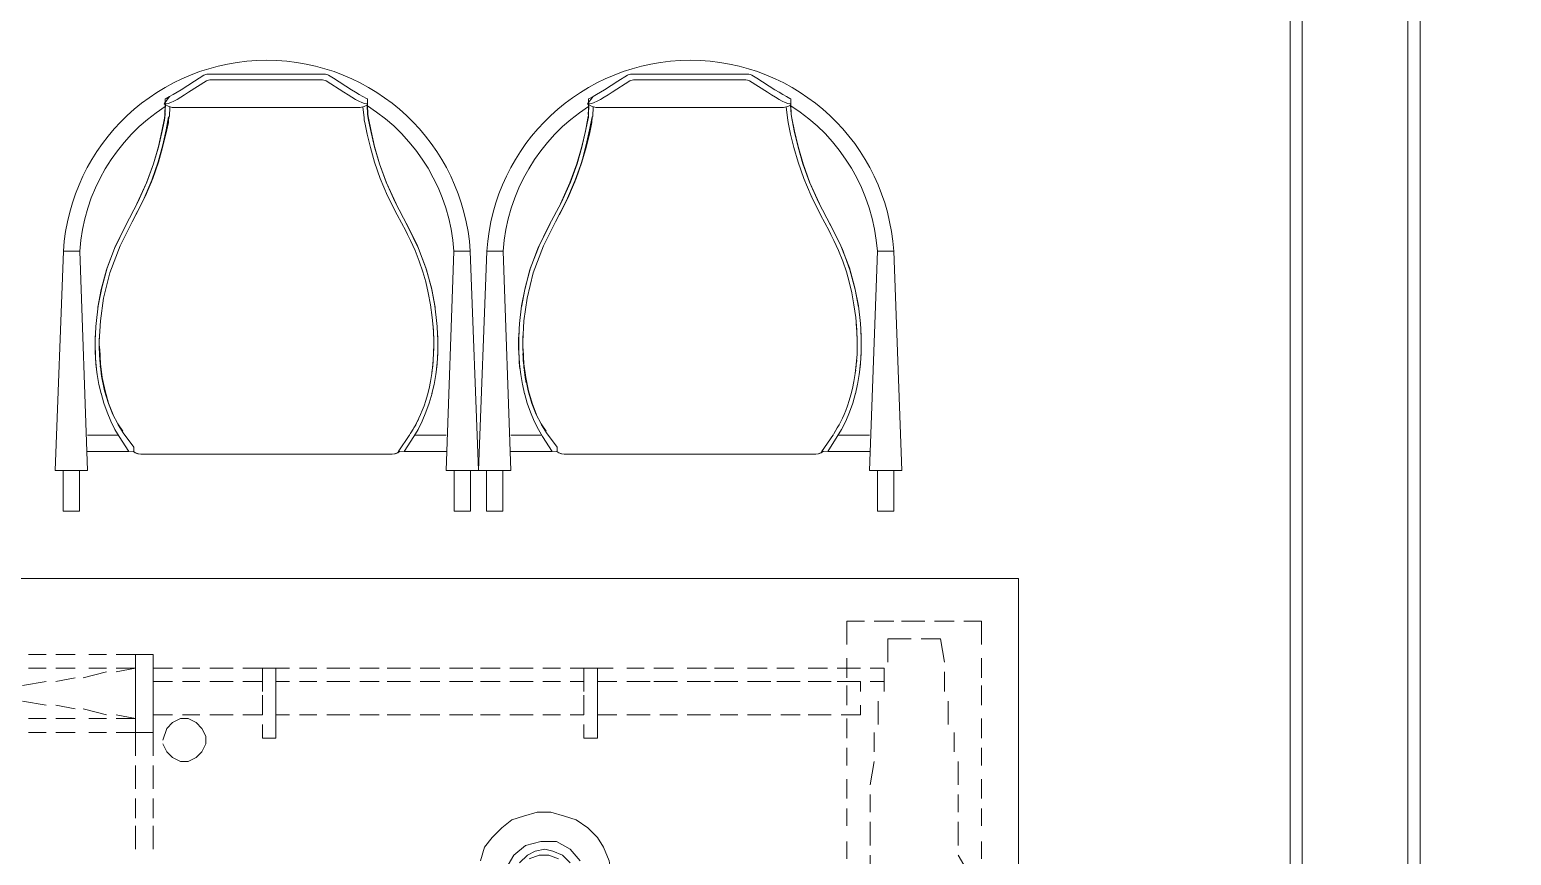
# Model space of a CAD drawing. Header units: metres. Extents: x 349703 to 349913, y 9282546 to 9282694.
# Drawn here: x 349759.487 to 349761.312, y 9282613.572 to 9282614.589 of the extents above; entities that cross this region are included whole.
import ezdxf

# ---------------------------------------------------------------- set-up
doc = ezdxf.new("R2010")
doc.units = ezdxf.units.M
doc.header["$LTSCALE"] = 0.25
doc.layers.add('ARQ-FONDO', color=253, linetype='CONTINUOUS', lineweight=9)

# ---------------------------------------------------------------- blocks, each defined once
blk = doc.blocks.new('4H56H6')
at = {"layer": 'ARQ-FONDO', "lineweight": 0}
for points in [[(-115.2012, 105.5872), (-116.7036, 105.5872)], [(-116.7036, 105.5872), (-116.7036, 104.884)], [(-116.6579, 105.5056), (-116.6579, 105.5344)], [(-116.6579, 105.5344), (-116.6364, 105.5344)], [(-116.6244, 105.5344), (-116.6003, 105.5344)], [(-116.5883, 105.5344), (-116.5595, 105.5344)], [(-116.55, 105.5344), (-116.5259, 105.5344)], [(-116.5139, 105.5344), (-116.4923, 105.5344)], [(-116.4923, 105.5344), (-116.4923, 105.5056)], [(-116.6075, 105.5128), (-116.6123, 105.4839)], [(-116.5836, 105.5128), (-116.6075, 105.5128)], [(-116.5428, 105.5128), (-116.5715, 105.5128)], [(-116.5428, 105.4839), (-116.5428, 105.5128)], [(-116.6579, 105.4648), (-116.6579, 105.4888)], [(-116.538, 105.4767), (-116.538, 105.46)], [(-116.5211, 105.4767), (-116.538, 105.4767)], [(-116.4803, 105.4767), (-116.5092, 105.4767)], [(-116.4923, 105.4888), (-116.4923, 105.4648)], [(-116.4444, 105.4767), (-116.4683, 105.4767)], [(-116.4059, 105.4767), (-116.4275, 105.4767)], [(-116.37, 105.4767), (-116.3939, 105.4767)], [(-116.3291, 105.4767), (-116.3531, 105.4767)], [(-116.2955, 105.4767), (-116.3195, 105.4767)], [(-116.2547, 105.4767), (-116.2788, 105.4767)], [(-116.2211, 105.4767), (-116.2427, 105.4767)], [(-116.1852, 105.4767), (-116.2044, 105.4767)], [(-116.1852, 105.4767), (-116.1683, 105.4767)], [(-116.1852, 105.46), (-116.1852, 105.4767)], [(-116.1852, 105.46), (-116.1852, 105.4767)], [(-116.1683, 105.4767), (-116.1683, 105.46)], [(-116.1683, 105.4767), (-116.1683, 105.46)], [(-116.1516, 105.4767), (-116.1683, 105.4767)], [(-116.118, 105.4767), (-116.1395, 105.4767)], [(-116.0772, 105.4767), (-116.106, 105.4767)], [(-116.0411, 105.4767), (-116.0652, 105.4767)], [(-116.0027, 105.4767), (-116.0316, 105.4767)], [(-115.9667, 105.4767), (-115.9908, 105.4767)], [(-115.926, 105.4767), (-115.9547, 105.4767)], [(-115.8924, 105.4767), (-115.9163, 105.4767)], [(-115.8516, 105.4767), (-115.8803, 105.4767)], [(-115.818, 105.4767), (-115.8396, 105.4767)], [(-115.7891, 105.4767), (-115.806, 105.4767)], [(-115.7891, 105.4767), (-115.7724, 105.4767)], [(-115.7891, 105.46), (-115.7891, 105.4767)], [(-115.7891, 105.46), (-115.7891, 105.4767)], [(-115.7724, 105.4767), (-115.7724, 105.46)], [(-115.7724, 105.46), (-115.7724, 105.4767)], [(-115.7724, 105.4767), (-115.7483, 105.4767)], [(-115.7363, 105.4767), (-115.7075, 105.4767)], [(-115.6955, 105.4767), (-115.674, 105.4767)], [(-115.6619, 105.4767), (-115.638, 105.4767)], [(-115.638, 105.4936), (-115.6163, 105.4936)], [(-115.638, 105.472), (-115.638, 105.4936)], [(-115.638, 105.4767), (-115.638, 105.46)], [(-115.6163, 105.4936), (-115.6163, 105.472)], [(-115.6163, 105.4936), (-115.6163, 105.4767)], [(-115.5924, 105.4936), (-115.6163, 105.4936)], [(-115.6163, 105.4767), (-115.5924, 105.4767)], [(-115.5924, 105.472), (-115.6163, 105.4767)], [(-115.6163, 105.4552), (-115.6163, 105.4767)], [(-115.6163, 105.4767), (-115.5924, 105.4767)], [(-115.5588, 105.4936), (-115.5804, 105.4936)], [(-115.5804, 105.4767), (-115.5588, 105.4767)], [(-115.5804, 105.4767), (-115.5588, 105.4767)], [(-115.518, 105.4936), (-115.5419, 105.4936)], [(-115.5419, 105.4767), (-115.518, 105.4767)], [(-115.5419, 105.4767), (-115.518, 105.4767)], [(-115.4843, 105.4936), (-115.506, 105.4936)], [(-115.506, 105.4767), (-115.4843, 105.4767)], [(-115.506, 105.4767), (-115.4843, 105.4767)], [(-116.6123, 105.472), (-116.6123, 105.448)], [(-116.538, 105.448), (-116.538, 105.472)], [(-116.538, 105.46), (-116.5211, 105.46)], [(-116.5092, 105.448), (-116.5092, 105.46)], [(-116.5092, 105.46), (-116.4851, 105.46)], [(-116.5092, 105.46), (-116.4803, 105.46)], [(-116.4731, 105.46), (-116.4444, 105.46)], [(-116.4683, 105.46), (-116.4444, 105.46)], [(-116.4347, 105.46), (-116.4108, 105.46)], [(-116.4275, 105.46), (-116.4059, 105.46)], [(-116.3987, 105.46), (-116.37, 105.46)], [(-116.3939, 105.46), (-116.37, 105.46)], [(-116.358, 105.46), (-116.3364, 105.46)], [(-116.3531, 105.46), (-116.3291, 105.46)], [(-116.3244, 105.46), (-116.2955, 105.46)], [(-116.3195, 105.46), (-116.2955, 105.46)], [(-116.2836, 105.46), (-116.2619, 105.46)], [(-116.2788, 105.46), (-116.2547, 105.46)], [(-116.25, 105.46), (-116.2211, 105.46)], [(-116.2427, 105.46), (-116.2211, 105.46)], [(-116.2091, 105.46), (-116.1852, 105.46)], [(-116.2044, 105.46), (-116.1852, 105.46)], [(-116.1852, 105.46), (-116.1852, 105.448)], [(-116.1852, 105.4311), (-116.1852, 105.46)], [(-116.1683, 105.46), (-116.1683, 105.448)], [(-116.1516, 105.46), (-116.1683, 105.46)], [(-116.1683, 105.46), (-116.1516, 105.46)], [(-116.118, 105.46), (-116.1395, 105.46)], [(-116.1395, 105.46), (-116.118, 105.46)], [(-116.0772, 105.46), (-116.106, 105.46)], [(-116.106, 105.46), (-116.0772, 105.46)], [(-116.0411, 105.46), (-116.0652, 105.46)], [(-116.0652, 105.46), (-116.0411, 105.46)], [(-116.0027, 105.46), (-116.0316, 105.46)], [(-116.0316, 105.46), (-116.0027, 105.46)], [(-115.9667, 105.46), (-115.9908, 105.46)], [(-115.9908, 105.46), (-115.9667, 105.46)], [(-115.926, 105.46), (-115.9547, 105.46)], [(-115.9547, 105.46), (-115.926, 105.46)], [(-115.8924, 105.46), (-115.9163, 105.46)], [(-115.9163, 105.46), (-115.8924, 105.46)], [(-115.8516, 105.46), (-115.8803, 105.46)], [(-115.8803, 105.46), (-115.8516, 105.46)], [(-115.818, 105.46), (-115.8396, 105.46)], [(-115.8396, 105.46), (-115.818, 105.46)], [(-115.7891, 105.46), (-115.806, 105.46)], [(-115.806, 105.46), (-115.7891, 105.46)], [(-115.7891, 105.448), (-115.7891, 105.46)], [(-115.7891, 105.4311), (-115.7891, 105.46)], [(-115.7724, 105.448), (-115.7724, 105.46)], [(-115.7724, 105.46), (-115.7483, 105.46)], [(-115.7483, 105.46), (-115.7724, 105.46)], [(-115.7363, 105.46), (-115.7075, 105.46)], [(-115.7075, 105.46), (-115.7363, 105.46)], [(-115.6955, 105.46), (-115.674, 105.46)], [(-115.674, 105.46), (-115.6955, 105.46)], [(-115.6619, 105.46), (-115.638, 105.46)], [(-115.638, 105.46), (-115.6619, 105.46)], [(-115.638, 105.4311), (-115.638, 105.46)], [(-115.638, 105.46), (-115.638, 105.448)], [(-115.6163, 105.46), (-115.6163, 105.4311)], [(-115.5516, 105.4648), (-115.5804, 105.472)], [(-115.518, 105.46), (-115.5419, 105.4648)], [(-115.4771, 105.4552), (-115.506, 105.46)], [(-116.6579, 105.4311), (-116.6579, 105.4552)], [(-116.4923, 105.4552), (-116.4923, 105.4311)], [(-116.1683, 105.4433), (-116.1683, 105.4192)], [(-115.7724, 105.4433), (-115.7724, 105.4192)], [(-116.6172, 105.436), (-116.6172, 105.4072)], [(-116.5308, 105.4072), (-116.5308, 105.436)], [(-116.5092, 105.4192), (-116.5092, 105.4311)], [(-116.1852, 105.4311), (-116.1852, 105.4192)], [(-116.1683, 105.4311), (-116.1683, 105.4192)], [(-115.7891, 105.4192), (-115.7891, 105.4311)], [(-115.7724, 105.4192), (-115.7724, 105.4311)], [(-115.638, 105.4311), (-115.638, 105.4192)], [(-115.6163, 105.4144), (-115.6163, 105.436)], [(-115.5804, 105.4192), (-115.5516, 105.4264)], [(-115.5419, 105.4264), (-115.518, 105.4311)], [(-115.506, 105.4311), (-115.4771, 105.436)], [(-116.6579, 105.3903), (-116.6579, 105.4144)], [(-116.4851, 105.4192), (-116.5092, 105.4192)], [(-116.4923, 105.4144), (-116.4923, 105.3903)], [(-116.4444, 105.4192), (-116.4731, 105.4192)], [(-116.4108, 105.4192), (-116.4347, 105.4192)], [(-116.37, 105.4192), (-116.3987, 105.4192)], [(-116.3364, 105.4192), (-116.358, 105.4192)], [(-116.2955, 105.4192), (-116.3244, 105.4192)], [(-116.2619, 105.4192), (-116.2836, 105.4192)], [(-116.2211, 105.4192), (-116.25, 105.4192)], [(-116.1852, 105.4192), (-116.2091, 105.4192)], [(-116.1852, 105.3903), (-116.1852, 105.4192)], [(-116.1683, 105.4192), (-116.1516, 105.4192)], [(-116.1683, 105.4072), (-116.1683, 105.3903)], [(-116.1395, 105.4192), (-116.118, 105.4192)], [(-116.106, 105.4192), (-116.0772, 105.4192)], [(-116.0652, 105.4192), (-116.0411, 105.4192)], [(-116.0316, 105.4192), (-116.0027, 105.4192)], [(-115.9908, 105.4192), (-115.9667, 105.4192)], [(-115.9547, 105.4192), (-115.926, 105.4192)], [(-115.9163, 105.4192), (-115.8924, 105.4192)], [(-115.8803, 105.4192), (-115.8516, 105.4192)], [(-115.8396, 105.4192), (-115.818, 105.4192)], [(-115.806, 105.4192), (-115.7891, 105.4192)], [(-115.7891, 105.3903), (-115.7891, 105.4192)], [(-115.7483, 105.4192), (-115.7724, 105.4192)], [(-115.7724, 105.4072), (-115.7724, 105.3903)], [(-115.7075, 105.4192), (-115.7363, 105.4192)], [(-115.6907, 105.4096), (-115.698, 105.4024)], [(-115.674, 105.4192), (-115.6955, 105.4192)], [(-115.6811, 105.4144), (-115.6907, 105.4096)], [(-115.6716, 105.4144), (-115.6811, 105.4144)], [(-115.6619, 105.4096), (-115.6716, 105.4144)], [(-115.638, 105.4192), (-115.6619, 105.4192)], [(-115.6547, 105.4024), (-115.6619, 105.4096)], [(-115.6163, 105.4192), (-115.6163, 105.3975), (-115.638, 105.3975), (-115.638, 105.4192)], [(-115.6163, 105.4144), (-115.5924, 105.4192)], [(-115.6163, 105.3975), (-115.6163, 105.4144)], [(-115.6163, 105.4144), (-115.5924, 105.4144)], [(-115.5924, 105.4144), (-115.6163, 105.4144)], [(-115.5804, 105.4144), (-115.5588, 105.4144)], [(-115.5588, 105.4144), (-115.5804, 105.4144)], [(-115.5419, 105.4144), (-115.518, 105.4144)], [(-115.518, 105.4144), (-115.5419, 105.4144)], [(-115.506, 105.4144), (-115.4843, 105.4144)], [(-115.4843, 105.4144), (-115.506, 105.4144)], [(-116.6244, 105.3975), (-116.6244, 105.3736)], [(-116.5259, 105.3736), (-116.5259, 105.3975)], [(-116.1683, 105.3903), (-116.1852, 105.3903)], [(-115.7724, 105.3903), (-115.7891, 105.3903)], [(-115.698, 105.4024), (-115.7027, 105.3928)], [(-115.7027, 105.3928), (-115.7027, 105.3833)], [(-115.6499, 105.388), (-115.6547, 105.4024)], [(-115.638, 105.3975), (-115.6163, 105.3975)], [(-115.638, 105.3688), (-115.638, 105.3975)], [(-115.6163, 105.3975), (-115.6163, 105.3688)], [(-115.5924, 105.3975), (-115.6163, 105.3975)], [(-115.5588, 105.3975), (-115.5804, 105.3975)], [(-115.518, 105.3975), (-115.5419, 105.3975)], [(-115.4843, 105.3975), (-115.506, 105.3975)], [(-116.6579, 105.3569), (-116.6579, 105.3784)], [(-116.4923, 105.3784), (-116.4923, 105.3569)], [(-115.7027, 105.3833), (-115.698, 105.3736)], [(-115.698, 105.3736), (-115.6907, 105.3664)], [(-115.6907, 105.3664), (-115.6811, 105.3616)], [(-115.6716, 105.3616), (-115.6619, 105.3664)], [(-115.6619, 105.3664), (-115.6547, 105.3736), (-115.6499, 105.3833)], [(-116.6292, 105.3616), (-116.6292, 105.3328)], [(-116.5211, 105.3328), (-116.5259, 105.3616)], [(-115.6811, 105.3616), (-115.6716, 105.3616)], [(-115.638, 105.328), (-115.638, 105.3569)], [(-115.6163, 105.3569), (-115.6163, 105.328)], [(-116.6579, 105.316), (-116.6579, 105.34)], [(-116.4923, 105.34), (-116.4923, 105.316)], [(-116.6292, 105.3208), (-116.6292, 105.2992)], [(-116.5211, 105.2992), (-116.5211, 105.3208)], [(-115.638, 105.292), (-115.638, 105.316)], [(-115.6163, 105.316), (-115.6163, 105.292)], [(-116.6579, 105.2824), (-116.6579, 105.3039)], [(-116.4923, 105.3039), (-116.4923, 105.2824)], [(-116.1275, 105.2992), (-116.1444, 105.2944), (-116.1588, 105.2896), (-116.1731, 105.28), (-116.1852, 105.268)], [(-116.1108, 105.2992), (-116.1275, 105.2992)], [(-116.0795, 105.2896), (-116.0939, 105.2944), (-116.1108, 105.2992)], [(-116.6292, 105.2872), (-116.6292, 105.2583)], [(-116.5211, 105.2583), (-116.5211, 105.2872)], [(-116.0675, 105.28), (-116.0795, 105.2896)], [(-116.0555, 105.268), (-116.0675, 105.28)], [(-115.638, 105.2536), (-115.638, 105.2824)], [(-115.6163, 105.2824), (-115.6163, 105.2536)], [(-116.6579, 105.2416), (-116.6579, 105.2632)], [(-116.4923, 105.2632), (-116.4923, 105.2416)], [(-116.1852, 105.268), (-116.1924, 105.256)], [(-116.1347, 105.2632), (-116.1516, 105.2536)], [(-116.1252, 105.2632), (-116.1347, 105.2632)], [(-116.1155, 105.2632), (-116.1252, 105.2632)], [(-116.0963, 105.2583), (-116.1155, 105.2632)], [(-116.0819, 105.2464), (-116.0963, 105.2583)], [(-116.046, 105.256), (-116.0555, 105.268)], [(-116.6292, 105.2464), (-116.6364, 105.2344)], [(-116.5211, 105.2344), (-116.5211, 105.2464)], [(-116.1924, 105.256), (-116.1995, 105.2392), (-116.2019, 105.2247)], [(-116.1516, 105.2536), (-116.1636, 105.2392)], [(-116.1419, 105.2464), (-116.1516, 105.2369)], [(-116.13, 105.2511), (-116.1419, 105.2464)], [(-116.1252, 105.2464), (-116.1372, 105.2416)], [(-116.1203, 105.2536), (-116.13, 105.2511)], [(-116.1131, 105.2464), (-116.1252, 105.2464)], [(-116.0988, 105.2464), (-116.1083, 105.2511), (-116.1203, 105.2536)], [(-116.1011, 105.2416), (-116.1131, 105.2464)], [(-116.0891, 105.2369), (-116.0988, 105.2464)], [(-116.0724, 105.2296), (-116.0819, 105.2464)], [(-116.0411, 105.2392), (-116.046, 105.256)]]:
    blk.add_lwpolyline(points, dxfattribs=at)
blk = doc.blocks.new('A$C68C0322D')
at = {"layer": 'ARQ-FONDO', "lineweight": 0}
for p, q in [((-0.4759, 0.5419), (-0.4759, 0.5506)), ((-0.2256, 0.5441), (-0.2324, 0.5532)), ((-0.2269, 0.541), (-0.2269, 0.5506)), ((-0.6128, 0.0927), (-0.6026, 0.3627)), ((-0.5825, 0.3627), (-0.6026, 0.3627)), ((-0.5728, 0.0927), (-0.5825, 0.3627)), ((-0.1313, 0.0927), (-0.1216, 0.3627)), ((-0.1016, 0.3627), (-0.1216, 0.3627)), ((-0.0913, 0.0927), (-0.1016, 0.3627)), ((-0.5728, 0.1362), (-0.5341, 0.1362)), ((-0.1693, 0.1362), (-0.1313, 0.1362)), ((-0.5728, 0.1162), (-0.5214, 0.1162)), ((-0.5155, 0.1162), (-0.5155, 0.1162)), ((-0.1821, 0.1162), (-0.1313, 0.1162)), ((-0.6128, 0.0927), (-0.5728, 0.0927)), ((-0.6028, 0.0427), (-0.6028, 0.0927)), ((-0.5828, 0.0427), (-0.5828, 0.0927)), ((-0.1313, 0.0927), (-0.0913, 0.0927)), ((-0.1213, 0.0427), (-0.1213, 0.0927)), ((-0.1013, 0.0427), (-0.1013, 0.0927)), ((-0.6028, 0.0427), (-0.5828, 0.0427)), ((-0.1213, 0.0427), (-0.1013, 0.0427))]:
    blk.add_line(p, q, dxfattribs=at)
for points in [[(-0.4341, 0.5758), (-0.4564, 0.5616)], [(-0.4251, 0.5727), (-0.447, 0.5586)], [(-0.4281, 0.5796), (-0.4341, 0.5758)], [(-0.4272, 0.5801), (-0.4281, 0.5796)], [(-0.4259, 0.5804), (-0.4272, 0.5801)], [(-0.4244, 0.5806), (-0.4259, 0.5804)], [(-0.424, 0.5732), (-0.4251, 0.5727)], [(-0.4228, 0.5807), (-0.4244, 0.5806)], [(-0.4225, 0.5736), (-0.424, 0.5732)], [(-0.4228, 0.5807), (-0.28, 0.5807)], [(-0.4207, 0.5738), (-0.4225, 0.5736)], [(-0.4189, 0.5739), (-0.4207, 0.5738)], [(-0.4189, 0.5739), (-0.284, 0.5739)], [(-0.284, 0.5739), (-0.2821, 0.5738)], [(-0.2821, 0.5738), (-0.2804, 0.5736)], [(-0.2804, 0.5736), (-0.2789, 0.5732)], [(-0.28, 0.5807), (-0.2784, 0.5806)], [(-0.2789, 0.5732), (-0.2778, 0.5727)], [(-0.2784, 0.5806), (-0.2769, 0.5804)], [(-0.2778, 0.5727), (-0.2558, 0.5586)], [(-0.2769, 0.5804), (-0.2757, 0.5801)], [(-0.2757, 0.5801), (-0.2747, 0.5796)], [(-0.2747, 0.5796), (-0.2629, 0.5721)], [(-0.2629, 0.5721), (-0.2465, 0.5616)], [(-0.4748, 0.551), (-0.4759, 0.5506)], [(-0.4704, 0.5532), (-0.4748, 0.551)], [(-0.466, 0.5557), (-0.4704, 0.5532)], [(-0.4654, 0.5476), (-0.469, 0.5458)], [(-0.4614, 0.5585), (-0.466, 0.5557)], [(-0.4614, 0.5498), (-0.4654, 0.5476)], [(-0.4564, 0.5616), (-0.4614, 0.5585)], [(-0.4569, 0.5525), (-0.4614, 0.5498)], [(-0.4521, 0.5555), (-0.4569, 0.5525)], [(-0.447, 0.5586), (-0.4521, 0.5555)], [(-0.2558, 0.5586), (-0.2508, 0.5555)], [(-0.2508, 0.5555), (-0.246, 0.5525)], [(-0.2465, 0.5616), (-0.2415, 0.5585)], [(-0.246, 0.5525), (-0.2415, 0.5498)], [(-0.2415, 0.5585), (-0.2368, 0.5557)], [(-0.2415, 0.5498), (-0.2374, 0.5476)], [(-0.2374, 0.5476), (-0.2338, 0.5458)], [(-0.2368, 0.5557), (-0.2324, 0.5532)], [(-0.2324, 0.5532), (-0.2281, 0.551)], [(-0.2281, 0.551), (-0.2269, 0.5506)], [(-0.4774, 0.5243), (-0.4762, 0.5313)], [(-0.4763, 0.5313), (-0.4773, 0.5268)], [(-0.4759, 0.5431), (-0.4763, 0.5313)], [(-0.4762, 0.5313), (-0.4757, 0.543)], [(-0.4759, 0.5441), (-0.4754, 0.5441)], [(-0.4759, 0.5432), (-0.4721, 0.5411)], [(-0.4748, 0.5441), (-0.4754, 0.5441)], [(-0.4722, 0.5446), (-0.4748, 0.5441)], [(-0.469, 0.5458), (-0.4722, 0.5446)], [(-0.4721, 0.5411), (-0.467, 0.5398)], [(-0.4702, 0.5406), (-0.4718, 0.5269)], [(-0.467, 0.5398), (-0.4644, 0.5397)], [(-0.4644, 0.5397), (-0.2384, 0.5397)], [(-0.2384, 0.5397), (-0.2356, 0.5399)], [(-0.2356, 0.5399), (-0.2305, 0.5412)], [(-0.2338, 0.5458), (-0.2307, 0.5446)], [(-0.2326, 0.5406), (-0.2321, 0.5285)], [(-0.2307, 0.5446), (-0.2281, 0.5441)], [(-0.2305, 0.5412), (-0.226, 0.5437)], [(-0.2281, 0.5441), (-0.2275, 0.5441)], [(-0.2275, 0.5441), (-0.2256, 0.5441)], [(-0.2266, 0.5313), (-0.2272, 0.543)], [(-0.227, 0.5432), (-0.2265, 0.5313)], [(-0.2268, 0.5336), (-0.2268, 0.5315)], [(-0.2268, 0.5336), (-0.2266, 0.5302)], [(-0.2266, 0.528), (-0.2268, 0.5315)], [(-0.2266, 0.5302), (-0.2261, 0.5268)], [(-0.226, 0.5437), (-0.2256, 0.5441)], [(-0.4806, 0.5088), (-0.4774, 0.5243)], [(-0.4773, 0.5268), (-0.4805, 0.5106)], [(-0.4726, 0.5214), (-0.4756, 0.507)], [(-0.4726, 0.5214), (-0.4721, 0.5241)], [(-0.4721, 0.5241), (-0.4718, 0.5269)], [(-0.2294, 0.5166), (-0.2317, 0.5288)], [(-0.2309, 0.5214), (-0.2311, 0.5282)], [(-0.2311, 0.5282), (-0.2281, 0.5121)], [(-0.2309, 0.5214), (-0.2278, 0.507)], [(-0.2264, 0.5023), (-0.2294, 0.5166)], [(-0.2281, 0.5121), (-0.224, 0.4936)], [(-0.226, 0.5243), (-0.2266, 0.528)], [(-0.2261, 0.5268), (-0.226, 0.5243)], [(-0.2261, 0.5268), (-0.2229, 0.5106)], [(-0.2228, 0.5088), (-0.226, 0.5243)], [(-0.4805, 0.5106), (-0.4849, 0.4918)], [(-0.4849, 0.4908), (-0.4806, 0.5088)], [(-0.4756, 0.507), (-0.4796, 0.4906)], [(-0.2278, 0.507), (-0.2238, 0.4906)], [(-0.2223, 0.486), (-0.2264, 0.5023)], [(-0.224, 0.4936), (-0.2184, 0.4728)], [(-0.2229, 0.5106), (-0.2186, 0.4918)], [(-0.2185, 0.4908), (-0.2228, 0.5088)], [(-0.4849, 0.4918), (-0.491, 0.4705)], [(-0.4909, 0.4705), (-0.4849, 0.4908)], [(-0.4796, 0.4906), (-0.4849, 0.4724)], [(-0.2238, 0.4906), (-0.2186, 0.4724)], [(-0.2169, 0.4678), (-0.2223, 0.486)], [(-0.2186, 0.4918), (-0.2125, 0.4705)], [(-0.2126, 0.4705), (-0.2185, 0.4908)], [(-0.491, 0.4705), (-0.4995, 0.4468)], [(-0.499, 0.4479), (-0.4909, 0.4705)], [(-0.4849, 0.4724), (-0.4918, 0.4525)], [(-0.2186, 0.4724), (-0.2116, 0.4525)], [(-0.2184, 0.4728), (-0.2105, 0.4501)], [(-0.2099, 0.4482), (-0.2169, 0.4678)], [(-0.2044, 0.4479), (-0.2126, 0.4705)], [(-0.2125, 0.4705), (-0.2039, 0.4468)], [(-0.4995, 0.4468), (-0.5112, 0.4211)], [(-0.5101, 0.4233), (-0.499, 0.4479)], [(-0.4918, 0.4525), (-0.5009, 0.4309)], [(-0.2116, 0.4525), (-0.2025, 0.4309)], [(-0.2105, 0.4501), (-0.1998, 0.4254)], [(-0.2019, 0.4297), (-0.2099, 0.4482)], [(-0.1933, 0.4233), (-0.2044, 0.4479)], [(-0.2039, 0.4468), (-0.1922, 0.4211)], [(-0.5101, 0.4233), (-0.5254, 0.3941)], [(-0.5009, 0.4309), (-0.5126, 0.4077)], [(-0.508, 0.4277), (-0.5099, 0.4238)], [(-0.5016, 0.4296), (-0.5023, 0.4281)], [(-0.2025, 0.4309), (-0.1909, 0.4077)], [(-0.1941, 0.4138), (-0.2019, 0.4297)], [(-0.2012, 0.4281), (-0.2018, 0.4296)], [(-0.1998, 0.4254), (-0.1862, 0.3988)], [(-0.1967, 0.4189), (-0.1985, 0.4226)], [(-0.1935, 0.4238), (-0.1954, 0.4277)], [(-0.178, 0.3941), (-0.1933, 0.4233)], [(-0.5126, 0.4077), (-0.5231, 0.3879)], [(-0.5254, 0.3941), (-0.539, 0.3663)], [(-0.5377, 0.3693), (-0.524, 0.3969)], [(-0.5233, 0.3874), (-0.5291, 0.3758)], [(-0.5231, 0.3879), (-0.5254, 0.3833)], [(-0.1862, 0.3988), (-0.1713, 0.3693)], [(-0.1658, 0.3693), (-0.1795, 0.3969)], [(-0.178, 0.3941), (-0.1645, 0.3663)], [(-0.539, 0.3663), (-0.5488, 0.3399)], [(-0.548, 0.3424), (-0.5377, 0.3693)], [(-0.5291, 0.3758), (-0.5347, 0.3636)], [(-0.1713, 0.3693), (-0.1587, 0.3361)], [(-0.1554, 0.3424), (-0.1658, 0.3693)], [(-0.1645, 0.3663), (-0.1547, 0.3399)], [(-0.5399, 0.3506), (-0.5443, 0.3374)], [(-0.5347, 0.3636), (-0.5399, 0.3506)], [(-0.5488, 0.3399), (-0.5552, 0.3157)], [(-0.5547, 0.3178), (-0.548, 0.3424)], [(-0.5443, 0.3374), (-0.5479, 0.3249)], [(-0.1587, 0.3361), (-0.1511, 0.3049)], [(-0.1487, 0.3178), (-0.1554, 0.3424)], [(-0.1547, 0.3399), (-0.1482, 0.3157)], [(-0.5552, 0.3157), (-0.5593, 0.2937)], [(-0.5591, 0.2953), (-0.5547, 0.3178)], [(-0.5509, 0.3117), (-0.5537, 0.2969)], [(-0.5479, 0.3249), (-0.5509, 0.3117)], [(-0.1444, 0.2953), (-0.1487, 0.3178)], [(-0.1482, 0.3157), (-0.1441, 0.2937)], [(-0.5616, 0.2737), (-0.5591, 0.2953)], [(-0.5537, 0.2969), (-0.5559, 0.2812)], [(-0.1511, 0.3049), (-0.1471, 0.2769)], [(-0.1444, 0.2953), (-0.1418, 0.2737)], [(-0.5627, 0.2555), (-0.5616, 0.2749)], [(-0.5559, 0.2812), (-0.5573, 0.2654)], [(-0.1471, 0.2769), (-0.1457, 0.2517)], [(-0.1419, 0.2749), (-0.1408, 0.2555)], [(-0.5627, 0.2524), (-0.5624, 0.262)], [(-0.5626, 0.239), (-0.5627, 0.2563)], [(-0.5573, 0.2654), (-0.5578, 0.2501)], [(-0.5577, 0.2537), (-0.5576, 0.2585)], [(-0.5574, 0.2634), (-0.557, 0.2685)], [(-0.557, 0.2685), (-0.5566, 0.2737)], [(-0.1459, 0.2585), (-0.1457, 0.2537)], [(-0.141, 0.262), (-0.1407, 0.2525)], [(-0.1408, 0.2563), (-0.1408, 0.239)], [(-0.5627, 0.2444), (-0.5627, 0.2524)], [(-0.5626, 0.2373), (-0.5627, 0.2444)], [(-0.5617, 0.2241), (-0.5626, 0.2394)], [(-0.5622, 0.2308), (-0.5626, 0.2373)], [(-0.5578, 0.2491), (-0.5577, 0.2537)], [(-0.5578, 0.2501), (-0.5575, 0.2359)], [(-0.5577, 0.2447), (-0.5578, 0.2491)], [(-0.5577, 0.2403), (-0.5577, 0.2447)], [(-0.1473, 0.2237), (-0.1463, 0.2424)], [(-0.1457, 0.2517), (-0.1463, 0.229)], [(-0.1457, 0.2447), (-0.1458, 0.2403)], [(-0.1457, 0.2537), (-0.1457, 0.2491)], [(-0.1457, 0.2491), (-0.1457, 0.2447)], [(-0.1408, 0.2394), (-0.1417, 0.2241)], [(-0.1409, 0.2372), (-0.1412, 0.2313)], [(-0.1407, 0.2443), (-0.1409, 0.2372)], [(-0.1407, 0.2525), (-0.1407, 0.2443)], [(-0.5618, 0.2256), (-0.5622, 0.2308)], [(-0.5615, 0.2215), (-0.5618, 0.2256)], [(-0.5601, 0.2106), (-0.5617, 0.2242)], [(-0.5611, 0.2179), (-0.5615, 0.2215)], [(-0.5575, 0.2359), (-0.5566, 0.2233)], [(-0.5568, 0.2249), (-0.5571, 0.2285)], [(-0.5566, 0.2233), (-0.5553, 0.2122)], [(-0.5561, 0.2187), (-0.5565, 0.2216)], [(-0.1495, 0.2071), (-0.1473, 0.224)], [(-0.1463, 0.229), (-0.1486, 0.2088)], [(-0.147, 0.2216), (-0.1473, 0.2187)], [(-0.1464, 0.2285), (-0.1467, 0.2249)], [(-0.1459, 0.2362), (-0.1461, 0.2323)], [(-0.1433, 0.2106), (-0.1417, 0.2242)], [(-0.1419, 0.2217), (-0.1423, 0.2179)], [(-0.1415, 0.2261), (-0.1419, 0.2217)], [(-0.1412, 0.2313), (-0.1415, 0.2261)], [(-0.5602, 0.2108), (-0.5581, 0.1986)], [(-0.5555, 0.2139), (-0.5558, 0.2162)], [(-0.5553, 0.2122), (-0.5537, 0.2024)], [(-0.5537, 0.2024), (-0.5519, 0.1937)], [(-0.1528, 0.191), (-0.1494, 0.2074)], [(-0.1486, 0.2088), (-0.1523, 0.191)], [(-0.1489, 0.2073), (-0.1501, 0.2007)], [(-0.1479, 0.214), (-0.1489, 0.2073)], [(-0.1476, 0.2162), (-0.1479, 0.2139)], [(-0.1454, 0.1986), (-0.1433, 0.2108)], [(-0.5581, 0.199), (-0.5555, 0.1872)], [(-0.5522, 0.1758), (-0.5556, 0.1878)], [(-0.5519, 0.1937), (-0.5499, 0.1859)], [(-0.5499, 0.1859), (-0.5479, 0.1789)], [(-0.1573, 0.1755), (-0.1528, 0.191)], [(-0.1523, 0.191), (-0.1569, 0.1753)], [(-0.1479, 0.1878), (-0.1513, 0.1758)], [(-0.148, 0.1872), (-0.1453, 0.199)], [(-0.5481, 0.1645), (-0.5522, 0.1758)], [(-0.5435, 0.1535), (-0.5481, 0.1645)], [(-0.5479, 0.1789), (-0.5457, 0.1725)], [(-0.5457, 0.1725), (-0.5436, 0.1668)], [(-0.5436, 0.1668), (-0.5415, 0.1617)], [(-0.1629, 0.1614), (-0.1573, 0.1755)], [(-0.1569, 0.1753), (-0.1624, 0.1617)], [(-0.16, 0.1535), (-0.1553, 0.1645)], [(-0.1553, 0.1645), (-0.1513, 0.1758)], [(-0.5383, 0.1433), (-0.5435, 0.1535)], [(-0.5415, 0.1617), (-0.5394, 0.1572)], [(-0.5394, 0.1572), (-0.5374, 0.153)], [(-0.5394, 0.1572), (-0.5387, 0.1557)], [(-0.5387, 0.1557), (-0.5357, 0.1496)], [(-0.5374, 0.153), (-0.5354, 0.1491)], [(-0.5357, 0.1496), (-0.5354, 0.1491)], [(-0.5354, 0.1491), (-0.5332, 0.1452)], [(-0.1752, 0.1393), (-0.169, 0.1491)], [(-0.1685, 0.1503), (-0.1747, 0.1413)], [(-0.169, 0.1491), (-0.1629, 0.1614)], [(-0.1624, 0.1617), (-0.1685, 0.1503)], [(-0.1651, 0.1433), (-0.16, 0.1535)], [(-0.5331, 0.1345), (-0.5383, 0.1433)], [(-0.5332, 0.1452), (-0.531, 0.1414)], [(-0.5332, 0.1452), (-0.5323, 0.1436)], [(-0.5214, 0.1162), (-0.5331, 0.1345)], [(-0.5323, 0.1436), (-0.5287, 0.1378)], [(-0.531, 0.1414), (-0.5287, 0.1378)], [(-0.5137, 0.1159), (-0.5284, 0.1369)], [(-0.1881, 0.1216), (-0.1752, 0.1393)], [(-0.1821, 0.1162), (-0.1703, 0.1345)], [(-0.1703, 0.1345), (-0.1651, 0.1433)], [(-0.5154, 0.1164), (-0.5214, 0.1162)], [(-0.516, 0.1166), (-0.513, 0.1144)], [(-0.516, 0.1166), (-0.5133, 0.1145)], [(-0.5133, 0.1145), (-0.5101, 0.1132)], [(-0.513, 0.1144), (-0.5095, 0.1131)], [(-0.5101, 0.1132), (-0.5066, 0.1127)], [(-0.5095, 0.1131), (-0.5058, 0.1129)], [(-0.5066, 0.1127), (-0.1969, 0.1127)], [(-0.5058, 0.1129), (-0.1977, 0.1129)], [(-0.1939, 0.1131), (-0.1977, 0.1129)], [(-0.1969, 0.1127), (-0.1934, 0.1132)], [(-0.1904, 0.1144), (-0.1939, 0.1131)], [(-0.1934, 0.1132), (-0.1901, 0.1145)], [(-0.1877, 0.1163), (-0.1904, 0.1144)], [(-0.1901, 0.1145), (-0.1877, 0.1163)], [(-0.1881, 0.1216), (-0.1881, 0.1164)], [(-0.1881, 0.1164), (-0.1821, 0.1162)]]:
    blk.add_lwpolyline(points, dxfattribs=at)
for radius, start, end in [(0.251, 3.6073, 176.3927), (0.231, 122.4235, 176.0799), (0.231, 3.9201, 57.1881)]:
    blk.add_arc((-0.3521, 0.3469), radius, start, end, dxfattribs=at)
blk = doc.blocks.new('administracion')
at = {"layer": 'ARQ-FONDO', "lineweight": -2}
for p, q in [((350157.7539, 9282387.0043), (350157.7539, 9282383.5043)), ((350157.8839, 9282387.0043), (350157.8839, 9282383.5043)), ((350157.8989, 9282386.9893), (350157.8989, 9282383.5193))]:
    blk.add_line(p, q, dxfattribs=at)
blk.add_lwpolyline([(350157.8989, 9282386.9893), (350158.0189, 9282386.9893), (350158.0189, 9282387.5193), (350157.7389, 9282387.5193), (350157.7389, 9282383.3993)], dxfattribs=at)
at = {"layer": 'ARQ-FONDO', "xscale": -1}
for name, p in [('A$C68C0322D', (350156.1266, 9282384.6375)), ('A$C68C0322D', (350156.6481, 9282384.6375)), ('4H56H6', (350040.7008, 9282279.0102))]:
    blk.add_blockref(name, p, dxfattribs=at)

msp = doc.modelspace()

# ---------------------------------------------------------------- block references
at = {"layer": 'ARQ-FONDO'}
msp.add_blockref('administracion', (-396.6992, 229.3161), dxfattribs=at)

doc.saveas('drawing.dxf')
